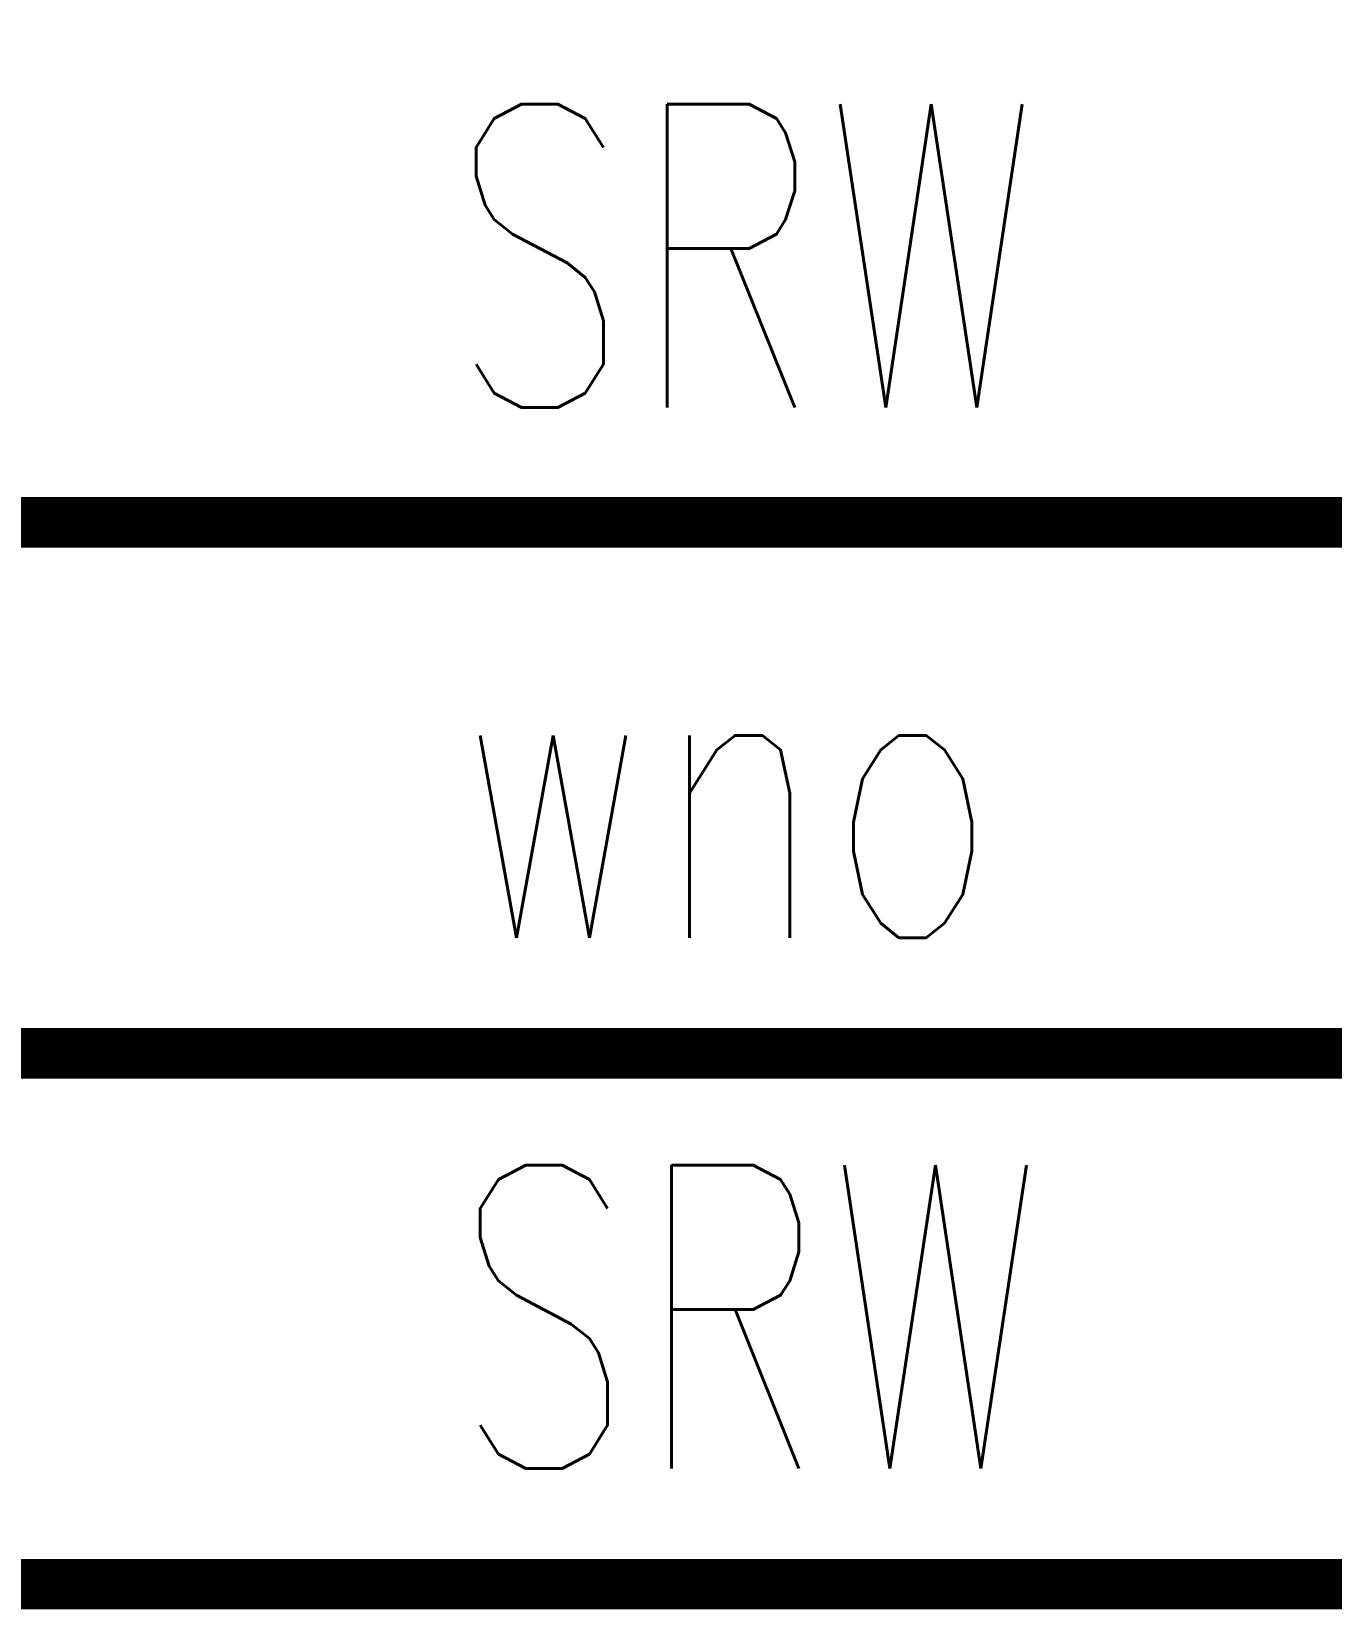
# Model space of a CAD drawing. Extents: x -1944 to 3278, y -2 to 3003.
# Drawn here: x 148.4 to 251.2, y -2 to 122.8 of the extents above; entities that cross this region are included whole.
import ezdxf
from ezdxf.enums import TextEntityAlignment as Align

# ---------------------------------------------------------------- set-up
doc = ezdxf.new("R2010")
doc.units = 0
doc.header["$MEASUREMENT"] = 0
doc.layers.get('0').update_dxf_attribs({"linetype": 'CONTINUOUS'})
doc.layers.add('A-ANNO-REVS', color=1, linetype='CONTINUOUS')
doc.styles.add('REVISION', font='simplex', dxfattribs={"width": 0.7})
doc.styles.add('REVS', font='romans.shx', dxfattribs={"width": 0.7})

# ---------------------------------------------------------------- blocks, each defined once
blk = doc.blocks.new('REVISION')
at = {"const_width": 4}
blk.add_lwpolyline([(960, 41.98), (960, 0), (0, 0), (0, 41.98)], dxfattribs=at)
at = {"style": 'REVISION', "width": 0.7}
for tag, p in [('REVDATE', (30.25, 9.14)), ('REVINITIALS', (181.69, 9.14)), ('REVREASON', (254.69, 9.14))]:
    blk.add_attdef(tag, p, '', height=24, dxfattribs=at)
blk = doc.blocks.new('14_revision')
at = {"const_width": 4}
blk.add_lwpolyline([(960, 41.98), (960, 0), (0, 0), (0, 41.98)], dxfattribs=at)
at = {"style": 'REVS', "width": 0.7}
for tag, p in [('REVDATE', (29.92, 21.09)), ('REVINITIALS', (181.36, 21.09)), ('REVREASON', (254.36, 21.09))]:
    blk.add_attdef(tag, text='', height=24, dxfattribs=at).set_placement(p, align=Align.MIDDLE_LEFT)

msp = doc.modelspace()

# ---------------------------------------------------------------- block references
at = {"layer": 'A-ANNO-REVS'}
ref = msp.add_blockref('14_revision', (0, 83.97), dxfattribs=at)
ref.add_attrib('REVINITIALS', 'SRW', dxfattribs={"layer": '0', "height": 24, "style": 'REVS', "width": 0.7}).set_placement((181.36, 105.06), align=Align.MIDDLE_LEFT)
ref = msp.add_blockref('REVISION', (0, 41.98), dxfattribs=at)
ref.add_attrib('REVINITIALS', 'wno', (181.69, 51.12), dxfattribs={"layer": '0', "height": 24, "style": 'REVISION', "width": 0.7})
ref = msp.add_blockref('REVISION', (0, 0), dxfattribs=at)
ref.add_attrib('REVINITIALS', 'SRW', (181.69, 9.14), dxfattribs={"layer": '0', "height": 24, "style": 'REVISION', "width": 0.7})

doc.saveas('drawing.dxf')
